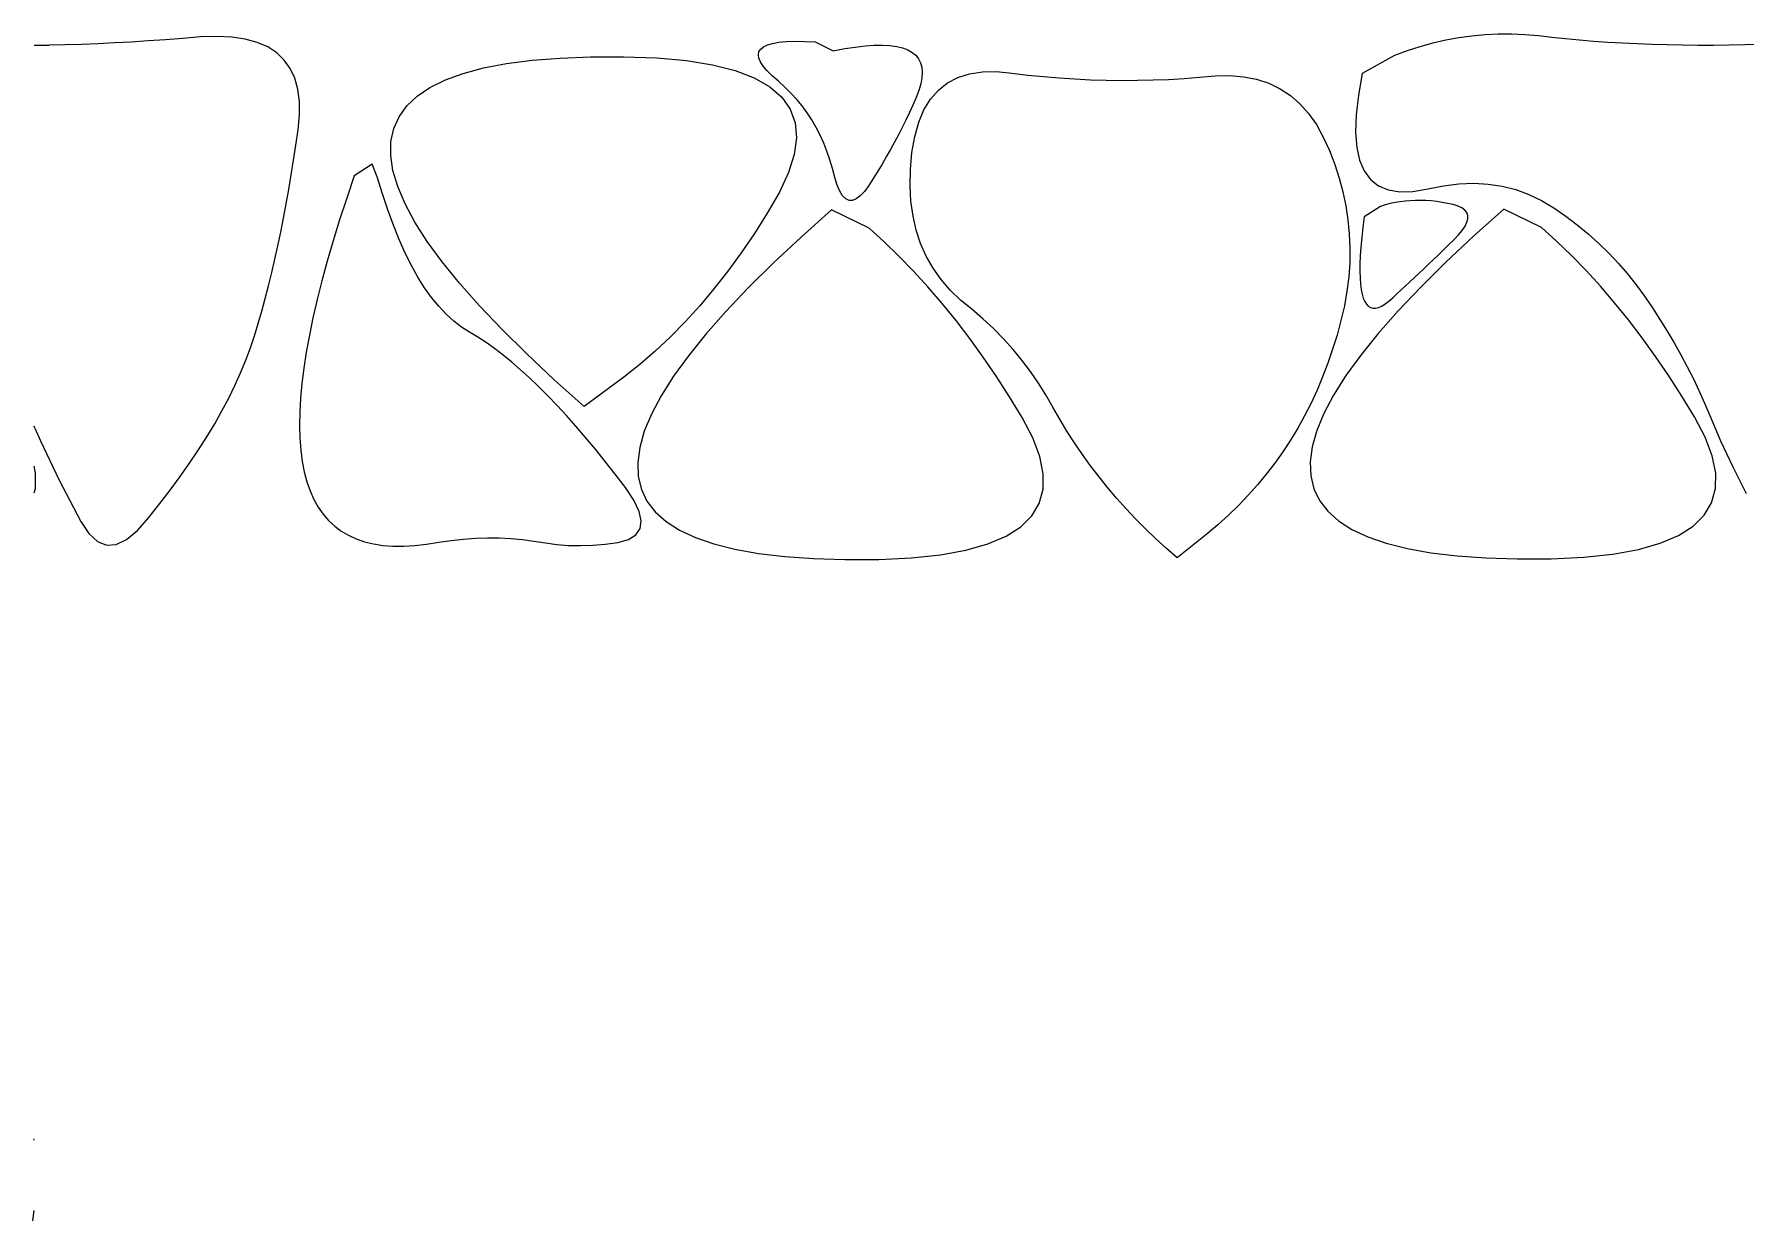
# Model space of a CAD drawing. Header units: metres. Extents: x -220 to 294, y -29 to 18.
# Drawn here: x 8.9658 to 9.4497, y -8.637 to -8.3014 of the extents above; entities that cross this region are included whole.
import ezdxf

# ---------------------------------------------------------------- set-up
doc = ezdxf.new("R2010")
doc.units = ezdxf.units.M
doc.header["$MEASUREMENT"] = 0
doc.layers.add('Tarama', color=7, linetype='Continuous')

msp = doc.modelspace()

# ---------------------------------------------------------------- linework, layer by layer
at = {"layer": 'Tarama', "color": 36, "linetype": 'Continuous', "lineweight": -3}
for points in [[(8.99804, -8.30334), (8.99323, -8.30364)], [(9.0029, -8.303), (8.99804, -8.30334)], [(9.00782, -8.30261), (9.0029, -8.303)], [(9.01277, -8.3022), (9.00782, -8.30261)], [(9.01742, -8.30204), (9.01277, -8.3022)], [(9.02165, -8.30225), (9.01742, -8.30204)], [(9.02546, -8.30283), (9.02165, -8.30225)], [(9.02884, -8.30376), (9.02546, -8.30283)], [(9.17632, -8.30372), (9.17841, -8.30353)], [(9.17841, -8.30353), (9.18081, -8.30344)], [(9.18081, -8.30344), (9.18353, -8.30347)], [(9.18353, -8.30347), (9.18657, -8.30361)], [(9.36486, -8.30314), (9.3612, -8.30397)], [(9.36854, -8.30247), (9.36486, -8.30314)], [(9.37224, -8.30196), (9.36854, -8.30247)], [(9.37596, -8.30162), (9.37224, -8.30196)], [(9.3797, -8.30145), (9.37596, -8.30162)], [(9.38346, -8.30144), (9.3797, -8.30145)], [(9.38724, -8.30159), (9.38346, -8.30144)], [(9.39104, -8.30191), (9.38724, -8.30159)], [(9.39487, -8.30235), (9.39104, -8.30191)], [(9.39874, -8.30276), (9.39487, -8.30235)], [(9.40267, -8.30313), (9.39874, -8.30276)], [(9.40666, -8.30346), (9.40267, -8.30313)], [(9.4107, -8.30375), (9.40666, -8.30346)], [(8.96579, -8.30457), (8.97001, -8.30453)], [(8.97454, -8.30444), (8.97001, -8.30453)], [(8.97913, -8.3043), (8.97454, -8.30444)], [(8.98378, -8.30412), (8.97913, -8.3043)], [(8.98847, -8.30391), (8.98378, -8.30412)], [(8.99323, -8.30364), (8.98847, -8.30391)], [(9.03181, -8.30505), (9.02884, -8.30376)], [(9.03436, -8.30671), (9.03181, -8.30505)], [(9.03648, -8.30873), (9.03436, -8.30671)], [(9.10653, -8.30881), (9.11444, -8.30817)], [(9.11444, -8.30817), (9.12306, -8.30783)], [(9.12306, -8.30783), (9.13239, -8.3078)], [(9.13239, -8.3078), (9.14177, -8.30812)], [(9.14177, -8.30812), (9.15016, -8.30887)], [(9.17052, -8.30723), (9.17069, -8.30637)], [(9.17066, -8.30821), (9.17052, -8.30723)], [(9.17113, -8.30929), (9.17066, -8.30821)], [(9.17069, -8.30637), (9.17118, -8.30562)], [(9.17118, -8.30562), (9.17198, -8.30498)], [(9.17198, -8.30498), (9.17311, -8.30445)], [(9.17311, -8.30445), (9.17456, -8.30403)], [(9.17456, -8.30403), (9.17632, -8.30372)], [(9.18657, -8.30361), (9.1917, -8.30614)], [(9.1917, -8.30614), (9.19492, -8.30552)], [(9.19492, -8.30552), (9.19792, -8.30506)], [(9.19792, -8.30506), (9.20071, -8.30474)], [(9.20071, -8.30474), (9.20327, -8.30456)], [(9.20327, -8.30456), (9.20561, -8.30453)], [(9.20561, -8.30453), (9.20773, -8.30465)], [(9.20773, -8.30465), (9.20962, -8.30491)], [(9.20962, -8.30491), (9.2113, -8.30531)], [(9.2113, -8.30531), (9.21276, -8.30586)], [(9.21276, -8.30586), (9.21399, -8.30656)], [(9.21399, -8.30656), (9.21501, -8.3074)], [(9.21501, -8.3074), (9.2158, -8.30838)], [(9.35033, -8.30746), (9.34127, -8.31253)], [(9.35394, -8.30614), (9.35033, -8.30746)], [(9.35756, -8.30497), (9.35394, -8.30614)], [(9.3612, -8.30397), (9.35756, -8.30497)], [(9.4148, -8.304), (9.4107, -8.30375)], [(9.41895, -8.3042), (9.4148, -8.304)], [(9.42316, -8.30436), (9.41895, -8.3042)], [(9.42742, -8.30448), (9.42316, -8.30436)], [(9.43173, -8.30455), (9.42742, -8.30448)], [(9.4361, -8.30459), (9.43173, -8.30455)], [(9.44053, -8.30458), (9.4361, -8.30459)], [(9.44501, -8.30453), (9.44053, -8.30458)], [(9.44954, -8.30444), (9.44501, -8.30453)], [(9.45413, -8.3043), (9.44954, -8.30444)], [(9.03819, -8.31111), (9.03648, -8.30873)], [(9.03947, -8.31386), (9.03819, -8.31111)], [(9.08202, -8.31438), (9.08708, -8.31253)], [(9.08708, -8.31253), (9.09285, -8.31099)], [(9.09285, -8.31099), (9.09933, -8.30975)], [(9.09933, -8.30975), (9.10653, -8.30881)], [(9.15016, -8.30887), (9.15755, -8.31007)], [(9.15755, -8.31007), (9.16394, -8.3117)], [(9.16394, -8.3117), (9.16933, -8.31378)], [(9.17192, -8.31049), (9.17113, -8.30929)], [(9.17302, -8.3118), (9.17192, -8.31049)], [(9.17445, -8.31322), (9.17302, -8.3118)], [(9.2158, -8.30838), (9.21638, -8.30951)], [(9.21638, -8.30951), (9.21673, -8.31079)], [(9.21673, -8.31079), (9.21686, -8.31221)], [(9.21686, -8.31221), (9.21677, -8.31377)], [(9.22691, -8.31365), (9.2302, -8.31261)], [(9.2302, -8.31261), (9.23385, -8.31206)], [(9.23385, -8.31206), (9.23786, -8.31202)], [(9.23786, -8.31202), (9.24222, -8.31245)], [(9.24222, -8.31245), (9.24668, -8.31298)], [(9.24668, -8.31298), (9.25113, -8.31343)], [(9.29962, -8.31323), (9.30379, -8.31315)], [(9.30379, -8.31315), (9.30771, -8.31347)], [(9.34127, -8.31253), (9.34015, -8.31869)], [(9.04033, -8.31696), (9.03947, -8.31386)], [(9.04077, -8.32043), (9.04033, -8.31696)], [(9.07405, -8.31897), (9.07768, -8.31652)], [(9.07768, -8.31652), (9.08202, -8.31438)], [(9.16933, -8.31378), (9.17373, -8.31629)], [(9.17373, -8.31629), (9.17712, -8.31924)], [(9.17619, -8.31475), (9.17445, -8.31322)], [(9.17801, -8.31637), (9.17619, -8.31475)], [(9.17973, -8.31808), (9.17801, -8.31637)], [(9.21593, -8.31734), (9.21517, -8.31934)], [(9.21646, -8.31548), (9.21593, -8.31734)], [(9.21677, -8.31377), (9.21646, -8.31548)], [(9.21919, -8.31978), (9.22141, -8.31724)], [(9.22141, -8.31724), (9.22398, -8.3152)], [(9.22398, -8.3152), (9.22691, -8.31365)], [(9.25113, -8.31343), (9.25558, -8.31379)], [(9.25558, -8.31379), (9.26001, -8.31409)], [(9.26001, -8.31409), (9.26444, -8.3143)], [(9.26444, -8.3143), (9.26887, -8.31444)], [(9.26887, -8.31444), (9.27328, -8.31449)], [(9.27328, -8.31449), (9.27769, -8.31447)], [(9.27769, -8.31447), (9.28209, -8.31438)], [(9.28209, -8.31438), (9.28649, -8.3142)], [(9.28649, -8.3142), (9.29088, -8.31395)], [(9.29088, -8.31395), (9.29526, -8.31361)], [(9.29526, -8.31361), (9.29962, -8.31323)], [(9.30771, -8.31347), (9.31139, -8.31419)], [(9.31139, -8.31419), (9.31481, -8.31532)], [(9.31481, -8.31532), (9.318, -8.31685)], [(9.318, -8.31685), (9.32094, -8.31878)], [(9.04079, -8.32426), (9.04077, -8.32043)], [(9.06892, -8.32477), (9.07113, -8.32172)], [(9.07113, -8.32172), (9.07405, -8.31897)], [(9.17712, -8.31924), (9.17951, -8.32263)], [(9.17951, -8.32263), (9.1809, -8.32646)], [(9.18135, -8.31986), (9.17973, -8.31808)], [(9.18287, -8.32172), (9.18135, -8.31986)], [(9.18429, -8.32366), (9.18287, -8.32172)], [(9.21423, -8.32146), (9.21324, -8.32358)], [(9.21517, -8.31934), (9.21423, -8.32146)], [(9.21584, -8.32635), (9.21734, -8.32281)], [(9.21734, -8.32281), (9.21919, -8.31978)], [(9.32094, -8.31878), (9.32363, -8.32111)], [(9.32363, -8.32111), (9.32608, -8.32385)], [(9.34015, -8.31869), (9.33951, -8.32423)], [(9.04039, -8.32845), (9.04079, -8.32426)], [(9.06742, -8.32812), (9.06892, -8.32477)], [(9.1809, -8.32646), (9.18129, -8.33072)], [(9.18562, -8.32568), (9.18429, -8.32366)], [(9.18684, -8.32778), (9.18562, -8.32568)], [(9.21222, -8.3257), (9.21117, -8.3278)], [(9.21324, -8.32358), (9.21222, -8.3257)], [(9.21471, -8.33038), (9.21584, -8.32635)], [(9.32608, -8.32385), (9.32828, -8.32699)], [(9.32828, -8.32699), (9.33023, -8.33054)], [(9.33951, -8.32423), (9.33935, -8.32914)], [(9.03977, -8.33277), (9.04039, -8.32845)], [(9.06657, -8.33573), (9.06664, -8.33178)], [(9.06664, -8.33178), (9.06742, -8.32812)], [(9.18129, -8.33072), (9.18068, -8.33543)], [(9.18796, -8.32996), (9.18684, -8.32778)], [(9.18898, -8.33221), (9.18796, -8.32996)], [(9.18991, -8.33455), (9.18898, -8.33221)], [(9.20898, -8.33198), (9.20785, -8.33405)], [(9.21009, -8.3299), (9.20898, -8.33198)], [(9.21117, -8.3278), (9.21009, -8.3299)], [(9.21393, -8.33491), (9.21471, -8.33038)], [(9.33023, -8.33054), (9.33195, -8.33437)], [(9.33935, -8.32914), (9.33968, -8.33343)], [(9.03846, -8.34123), (9.03913, -8.33703)], [(9.03913, -8.33703), (9.03977, -8.33277)], [(9.06721, -8.33999), (9.06657, -8.33573)], [(9.18068, -8.33543), (9.17907, -8.34057)], [(9.19073, -8.33696), (9.18991, -8.33455)], [(9.19145, -8.33946), (9.19073, -8.33696)], [(9.20668, -8.33611), (9.20549, -8.33816)], [(9.20785, -8.33405), (9.20668, -8.33611)], [(9.2135, -8.33969), (9.21393, -8.33491)], [(9.33195, -8.33437), (9.33345, -8.33824)], [(9.33968, -8.33343), (9.3405, -8.33709)], [(9.3405, -8.33709), (9.3418, -8.34012)], [(9.03776, -8.34537), (9.03846, -8.34123)], [(9.05628, -8.34146), (9.05413, -8.34779)], [(9.06132, -8.33821), (9.05628, -8.34146)], [(9.06278, -8.34173), (9.06132, -8.33821)], [(9.06423, -8.34657), (9.06278, -8.34173)], [(9.06856, -8.34455), (9.06721, -8.33999)], [(9.17907, -8.34057), (9.17646, -8.34615)], [(9.1921, -8.34197), (9.19145, -8.33946)], [(9.19278, -8.34411), (9.1921, -8.34197)], [(9.20301, -8.34223), (9.20174, -8.34424)], [(9.20426, -8.3402), (9.20301, -8.34223)], [(9.20549, -8.33816), (9.20426, -8.3402)], [(9.21341, -8.34428), (9.2135, -8.33969)], [(9.33345, -8.33824), (9.33472, -8.34213)], [(9.33472, -8.34213), (9.33577, -8.34604)], [(9.3418, -8.34012), (9.34359, -8.34253)], [(9.03703, -8.34944), (9.03776, -8.34537)], [(9.06574, -8.35115), (9.06423, -8.34657)], [(9.07063, -8.34941), (9.06856, -8.34455)], [(9.17646, -8.34615), (9.17302, -8.35205)], [(9.19353, -8.34583), (9.19278, -8.34411)], [(9.19434, -8.34712), (9.19353, -8.34583)], [(9.20049, -8.34592), (9.19932, -8.34719)], [(9.20174, -8.34424), (9.20049, -8.34592)], [(9.21366, -8.34867), (9.21341, -8.34428)], [(9.33577, -8.34604), (9.3366, -8.34999)], [(9.34359, -8.34253), (9.34586, -8.34431)], [(9.34586, -8.34431), (9.34862, -8.34547)], [(9.34862, -8.34547), (9.35186, -8.34601)], [(9.35186, -8.34601), (9.35559, -8.34591)], [(9.35559, -8.34591), (9.3598, -8.3452)], [(9.3598, -8.3452), (9.36424, -8.34428)], [(9.36424, -8.34428), (9.36856, -8.34374)], [(9.36856, -8.34374), (9.37276, -8.34359)], [(9.37276, -8.34359), (9.37684, -8.3438)], [(9.37684, -8.3438), (9.3808, -8.3444)], [(9.3808, -8.3444), (9.38464, -8.34538)], [(9.38464, -8.34538), (9.38836, -8.34674)], [(9.38836, -8.34674), (9.39196, -8.34847)], [(9.03627, -8.35345), (9.03703, -8.34944)], [(9.05413, -8.34779), (9.05214, -8.35392)], [(9.06732, -8.35547), (9.06574, -8.35115)], [(9.07341, -8.35457), (9.07063, -8.34941)], [(9.19115, -8.35114), (9.1826, -8.35879)], [(9.2018, -8.3563), (9.19115, -8.35114)], [(9.19522, -8.34798), (9.19434, -8.34712)], [(9.19615, -8.34842), (9.19522, -8.34798)], [(9.19714, -8.34844), (9.19615, -8.34842)], [(9.1982, -8.34802), (9.19714, -8.34844)], [(9.19932, -8.34719), (9.1982, -8.34802)], [(9.21424, -8.35286), (9.21366, -8.34867)], [(9.3366, -8.34999), (9.3372, -8.35395)], [(9.34639, -8.35013), (9.34179, -8.35305)], [(9.34775, -8.34972), (9.34639, -8.35013)], [(9.34913, -8.34936), (9.34775, -8.34972)], [(9.35053, -8.34906), (9.34913, -8.34936)], [(9.35195, -8.34882), (9.35053, -8.34906)], [(9.35338, -8.34864), (9.35195, -8.34882)], [(9.35482, -8.34852), (9.35338, -8.34864)], [(9.35628, -8.34845), (9.35482, -8.34852)], [(9.35776, -8.34844), (9.35628, -8.34845)], [(9.35925, -8.34849), (9.35776, -8.34844)], [(9.36076, -8.3486), (9.35925, -8.34849)], [(9.36229, -8.34877), (9.36076, -8.3486)], [(9.36383, -8.34899), (9.36229, -8.34877)], [(9.36539, -8.34927), (9.36383, -8.34899)], [(9.36695, -8.34962), (9.36539, -8.34927)], [(9.36832, -8.35004), (9.36695, -8.34962)], [(9.36942, -8.35057), (9.36832, -8.35004)], [(9.37025, -8.35119), (9.36942, -8.35057)], [(9.37081, -8.3519), (9.37025, -8.35119)], [(9.37109, -8.35271), (9.37081, -8.3519)], [(9.38127, -8.35095), (9.37271, -8.3586)], [(9.39192, -8.35611), (9.38127, -8.35095)], [(9.39196, -8.34847), (9.39544, -8.35058)], [(9.39544, -8.35058), (9.39879, -8.35292)], [(9.03548, -8.3574), (9.03627, -8.35345)], [(9.05214, -8.35392), (9.05031, -8.35986)], [(9.06896, -8.35953), (9.06732, -8.35547)], [(9.0769, -8.36003), (9.07341, -8.35457)], [(9.17302, -8.35205), (9.1694, -8.35776)], [(9.20607, -8.36014), (9.2018, -8.3563)], [(9.21515, -8.35685), (9.21424, -8.35286)], [(9.3372, -8.35395), (9.33759, -8.35794)], [(9.34141, -8.3561), (9.3411, -8.35896)], [(9.34179, -8.35305), (9.34141, -8.3561)], [(9.36953, -8.35692), (9.37033, -8.35572)], [(9.37033, -8.35572), (9.37085, -8.35462)], [(9.37085, -8.35462), (9.37111, -8.35362)], [(9.37111, -8.35362), (9.37109, -8.35271)], [(9.39618, -8.35995), (9.39192, -8.35611)], [(9.39879, -8.35292), (9.40202, -8.35537)], [(9.40202, -8.35537), (9.40512, -8.35793)], [(9.03381, -8.3651), (9.03466, -8.36128)], [(9.03466, -8.36128), (9.03548, -8.3574)], [(9.05031, -8.35986), (9.04864, -8.3656)], [(9.07066, -8.36332), (9.06896, -8.35953)], [(9.0811, -8.3658), (9.0769, -8.36003)], [(9.1694, -8.35776), (9.16569, -8.36324)], [(9.1826, -8.35879), (9.17477, -8.36612)], [(9.21027, -8.36419), (9.20607, -8.36014)], [(9.2164, -8.36064), (9.21515, -8.35685)], [(9.21799, -8.36424), (9.2164, -8.36064)], [(9.33759, -8.35794), (9.33775, -8.36195)], [(9.3411, -8.35896), (9.34086, -8.36162)], [(9.36419, -8.36243), (9.36564, -8.36103)], [(9.37271, -8.3586), (9.36489, -8.36593)], [(9.36564, -8.36103), (9.36712, -8.3596)], [(9.36712, -8.3596), (9.36846, -8.35821)], [(9.36846, -8.35821), (9.36953, -8.35692)], [(9.40038, -8.364), (9.39618, -8.35995)], [(9.40512, -8.35793), (9.40809, -8.3606)], [(9.40809, -8.3606), (9.41094, -8.36337)], [(9.03293, -8.36886), (9.03381, -8.3651)], [(9.04864, -8.3656), (9.04713, -8.37114)], [(9.07243, -8.36686), (9.07066, -8.36332)], [(9.08602, -8.37186), (9.0811, -8.3658)], [(9.16569, -8.36324), (9.16188, -8.36847)], [(9.17477, -8.36612), (9.16767, -8.37315)], [(9.2144, -8.36844), (9.21027, -8.36419)], [(9.21991, -8.36763), (9.21799, -8.36424)], [(9.3377, -8.36599), (9.33742, -8.37006)], [(9.33775, -8.36195), (9.3377, -8.36599)], [(9.3406, -8.36639), (9.34058, -8.36848)], [(9.3407, -8.3641), (9.3406, -8.36639)], [(9.34086, -8.36162), (9.3407, -8.3641)], [(9.36489, -8.36593), (9.35779, -8.37296)], [(9.35999, -8.36646), (9.36136, -8.36514)], [(9.36136, -8.36514), (9.36276, -8.3638)], [(9.36276, -8.3638), (9.36419, -8.36243)], [(9.40452, -8.36825), (9.40038, -8.364)], [(9.41094, -8.36337), (9.41366, -8.36625)], [(9.41366, -8.36625), (9.41625, -8.36923)], [(9.03202, -8.37256), (9.03293, -8.36886)], [(9.04713, -8.37114), (9.04578, -8.37648)], [(9.07427, -8.37013), (9.07243, -8.36686)], [(9.07616, -8.37314), (9.07427, -8.37013)], [(9.16188, -8.36847), (9.15797, -8.37347)], [(9.21847, -8.3729), (9.2144, -8.36844)], [(9.22217, -8.37082), (9.21991, -8.36763)], [(9.22476, -8.37381), (9.22217, -8.37082)], [(9.33742, -8.37006), (9.33691, -8.37415)], [(9.34058, -8.36848), (9.34063, -8.37038)], [(9.34063, -8.37038), (9.34075, -8.3721)], [(9.35474, -8.37144), (9.35601, -8.37024)], [(9.35601, -8.37024), (9.35731, -8.36901)], [(9.35731, -8.36901), (9.35863, -8.36775)], [(9.35863, -8.36775), (9.35999, -8.36646)], [(9.40859, -8.37271), (9.40452, -8.36825)], [(9.41625, -8.36923), (9.41871, -8.37232)], [(9.03108, -8.37619), (9.03202, -8.37256)], [(9.07812, -8.37588), (9.07616, -8.37314)], [(9.08014, -8.37837), (9.07812, -8.37588)], [(9.09164, -8.37823), (9.08602, -8.37186)], [(9.15797, -8.37347), (9.15397, -8.37822)], [(9.16767, -8.37315), (9.16129, -8.37987)], [(9.22247, -8.37756), (9.21847, -8.3729)], [(9.22769, -8.37661), (9.22476, -8.37381)], [(9.33691, -8.37415), (9.33619, -8.37826)], [(9.34075, -8.3721), (9.34094, -8.37362)], [(9.34094, -8.37362), (9.3412, -8.37495)], [(9.3412, -8.37495), (9.34153, -8.37608)], [(9.34153, -8.37608), (9.34194, -8.37703)], [(9.34878, -8.37695), (9.3499, -8.37599)], [(9.3499, -8.37599), (9.35107, -8.37489)], [(9.35107, -8.37489), (9.35227, -8.37377)], [(9.35779, -8.37296), (9.35141, -8.37968)], [(9.35227, -8.37377), (9.35349, -8.37262)], [(9.35349, -8.37262), (9.35474, -8.37144)], [(9.41259, -8.37737), (9.40859, -8.37271)], [(9.41871, -8.37232), (9.42105, -8.37552)], [(9.42105, -8.37552), (9.42328, -8.3788)], [(9.02911, -8.38327), (9.03011, -8.37976)], [(9.03011, -8.37976), (9.03108, -8.37619)], [(9.04578, -8.37648), (9.04459, -8.38163)], [(9.08223, -8.38059), (9.08014, -8.37837)], [(9.08438, -8.38255), (9.08223, -8.38059)], [(9.09798, -8.3849), (9.09164, -8.37823)], [(9.15397, -8.37822), (9.14986, -8.38274)], [(9.16129, -8.37987), (9.15564, -8.38629)], [(9.22641, -8.38243), (9.22247, -8.37756)], [(9.23089, -8.37924), (9.22769, -8.37661)], [(9.23402, -8.38193), (9.23089, -8.37924)], [(9.33619, -8.37826), (9.33524, -8.3824)], [(9.34194, -8.37703), (9.34241, -8.37779)], [(9.34241, -8.37779), (9.34296, -8.37835)], [(9.34296, -8.37835), (9.34358, -8.37873)], [(9.34358, -8.37873), (9.34427, -8.37891)], [(9.34427, -8.37891), (9.34503, -8.3789)], [(9.34503, -8.3789), (9.34586, -8.3787)], [(9.35141, -8.37968), (9.34576, -8.3861)], [(9.34586, -8.3787), (9.34676, -8.37831)], [(9.34676, -8.37831), (9.34774, -8.37772)], [(9.34774, -8.37772), (9.34878, -8.37695)], [(9.41653, -8.38224), (9.41259, -8.37737)], [(9.42328, -8.3788), (9.42542, -8.38209)], [(9.02807, -8.38672), (9.02911, -8.38327)], [(9.04459, -8.38163), (9.04357, -8.38658)], [(9.08659, -8.38425), (9.08438, -8.38255)], [(9.08887, -8.38568), (9.08659, -8.38425)], [(9.09119, -8.3871), (9.08887, -8.38568)], [(9.10504, -8.39187), (9.09798, -8.3849)], [(9.14986, -8.38274), (9.14566, -8.38701)], [(9.23028, -8.3875), (9.22641, -8.38243)], [(9.23699, -8.38471), (9.23402, -8.38193)], [(9.23982, -8.38759), (9.23699, -8.38471)], [(9.33524, -8.3824), (9.33412, -8.38651)], [(9.4204, -8.38731), (9.41653, -8.38224)], [(9.42542, -8.38209), (9.42748, -8.38541)], [(9.42748, -8.38541), (9.42945, -8.38875)], [(9.02561, -8.39367), (9.02692, -8.39018)], [(9.02692, -8.39018), (9.02807, -8.38672)], [(9.04357, -8.38658), (9.0427, -8.39133)], [(9.09355, -8.38865), (9.09119, -8.3871)], [(9.09594, -8.39036), (9.09355, -8.38865)], [(9.09836, -8.39221), (9.09594, -8.39036)], [(9.14566, -8.38701), (9.14136, -8.39105)], [(9.15564, -8.38629), (9.15072, -8.3924)], [(9.23408, -8.39278), (9.23028, -8.3875)], [(9.24251, -8.39057), (9.23982, -8.38759)], [(9.24504, -8.39364), (9.24251, -8.39057)], [(9.33288, -8.39054), (9.33152, -8.39448)], [(9.33412, -8.38651), (9.33288, -8.39054)], [(9.34576, -8.3861), (9.34083, -8.39221)], [(9.4242, -8.39259), (9.4204, -8.38731)], [(9.42945, -8.38875), (9.43134, -8.39212)], [(9.02415, -8.39719), (9.02561, -8.39367)], [(9.0427, -8.39133), (9.042, -8.39589)], [(9.10082, -8.39421), (9.09836, -8.39221)], [(9.10331, -8.39635), (9.10082, -8.39421)], [(9.1128, -8.39914), (9.10504, -8.39187)], [(9.13697, -8.39485), (9.13247, -8.39841)], [(9.14136, -8.39105), (9.13697, -8.39485)], [(9.15072, -8.3924), (9.14652, -8.39819)], [(9.23782, -8.39826), (9.23408, -8.39278)], [(9.24743, -8.39682), (9.24504, -8.39364)], [(9.33152, -8.39448), (9.33005, -8.39833)], [(9.34083, -8.39221), (9.33663, -8.398)], [(9.42794, -8.39808), (9.4242, -8.39259)], [(9.43134, -8.39212), (9.43314, -8.39551)], [(9.02254, -8.40075), (9.02415, -8.39719)], [(9.04145, -8.40025), (9.04107, -8.40441)], [(9.042, -8.39589), (9.04145, -8.40025)], [(9.10583, -8.39865), (9.10331, -8.39635)], [(9.10839, -8.40109), (9.10583, -8.39865)], [(9.12128, -8.40672), (9.1128, -8.39914)], [(9.13247, -8.39841), (9.12128, -8.40672)], [(9.14652, -8.39819), (9.14304, -8.40369)], [(9.24149, -8.40395), (9.23782, -8.39826)], [(9.24968, -8.40009), (9.24743, -8.39682)], [(9.25178, -8.40345), (9.24968, -8.40009)], [(9.33005, -8.39833), (9.32846, -8.40209)], [(9.33663, -8.398), (9.33316, -8.4035)], [(9.43161, -8.40376), (9.42794, -8.39808)], [(9.43314, -8.39551), (9.43486, -8.39892)], [(9.43486, -8.39892), (9.4365, -8.40235)], [(9.01887, -8.40796), (9.02078, -8.40434)], [(9.02078, -8.40434), (9.02254, -8.40075)], [(9.04107, -8.40441), (9.04085, -8.40837)], [(9.11098, -8.40368), (9.10839, -8.40109)], [(9.1136, -8.40641), (9.11098, -8.40368)], [(9.14304, -8.40369), (9.14029, -8.40887)], [(9.2451, -8.40985), (9.24149, -8.40395)], [(9.25374, -8.40691), (9.25178, -8.40345)], [(9.32846, -8.40209), (9.32676, -8.40575)], [(9.33316, -8.4035), (9.33041, -8.40868)], [(9.43521, -8.40966), (9.43161, -8.40376)], [(9.4365, -8.40235), (9.43805, -8.40581)], [(9.01681, -8.41162), (9.01887, -8.40796)], [(9.04085, -8.40837), (9.04079, -8.41214)], [(9.11626, -8.40929), (9.1136, -8.40641)], [(9.11895, -8.41232), (9.11626, -8.40929)], [(9.14029, -8.40887), (9.13827, -8.41375)], [(9.2481, -8.41559), (9.2451, -8.40985)], [(9.25571, -8.41035), (9.25374, -8.40691)], [(9.32494, -8.40933), (9.32301, -8.41282)], [(9.32676, -8.40575), (9.32494, -8.40933)], [(9.33041, -8.40868), (9.32838, -8.41356)], [(9.43822, -8.4154), (9.43521, -8.40966)], [(9.43805, -8.40581), (9.43951, -8.40929)], [(9.43951, -8.40929), (9.441, -8.41282)], [(8.966, -8.41282), (8.96579, -8.41231)], [(8.966, -8.41282), (8.96758, -8.4164)], [(9.0146, -8.4153), (9.01681, -8.41162)], [(9.04079, -8.41214), (9.04089, -8.41571)], [(9.12168, -8.41549), (9.11895, -8.41232)], [(9.13827, -8.41375), (9.13697, -8.41831)], [(9.25777, -8.41373), (9.25571, -8.41035)], [(9.25991, -8.41705), (9.25777, -8.41373)], [(9.32301, -8.41282), (9.32096, -8.41621)], [(9.32838, -8.41356), (9.32709, -8.41813)], [(9.441, -8.41282), (9.44258, -8.4164)], [(8.96758, -8.4164), (8.96925, -8.42005)], [(9.00972, -8.42277), (9.01224, -8.41902)], [(9.01224, -8.41902), (9.0146, -8.4153)], [(9.04089, -8.41571), (9.04115, -8.41908)], [(9.04115, -8.41908), (9.04157, -8.42226)], [(9.12443, -8.41881), (9.12168, -8.41549)], [(9.12722, -8.42228), (9.12443, -8.41881)], [(9.13697, -8.41831), (9.1364, -8.42258)], [(9.25009, -8.42088), (9.2481, -8.41559)], [(9.26214, -8.42031), (9.25991, -8.41705)], [(9.3188, -8.41952), (9.31653, -8.42274)], [(9.32096, -8.41621), (9.3188, -8.41952)], [(9.32709, -8.41813), (9.32651, -8.42239)], [(9.4402, -8.42069), (9.43822, -8.4154)], [(9.44258, -8.4164), (9.44425, -8.42005)], [(8.96617, -8.42555), (8.96579, -8.42363)], [(8.96925, -8.42005), (8.97101, -8.42376)], [(8.97101, -8.42376), (8.97287, -8.42754)], [(9.00706, -8.42655), (9.00972, -8.42277)], [(9.04157, -8.42226), (9.04215, -8.42523)], [(9.13005, -8.4259), (9.12722, -8.42228)], [(9.1364, -8.42258), (9.13655, -8.42653)], [(9.25105, -8.42574), (9.25009, -8.42088)], [(9.26445, -8.42351), (9.26214, -8.42031)], [(9.26684, -8.42665), (9.26445, -8.42351)], [(9.31653, -8.42274), (9.31413, -8.42587)], [(9.32651, -8.42239), (9.32667, -8.42634)], [(9.44117, -8.42555), (9.4402, -8.42069)], [(9.44425, -8.42005), (9.44601, -8.42376)], [(9.44601, -8.42376), (9.44787, -8.42754)], [(8.96611, -8.42996), (8.96617, -8.42555)], [(8.97287, -8.42754), (8.97481, -8.43137)], [(9.00425, -8.43036), (9.00706, -8.42655)], [(9.04215, -8.42523), (9.0429, -8.42802)], [(9.0429, -8.42802), (9.0438, -8.4306)], [(9.13291, -8.42966), (9.13005, -8.4259)], [(9.13655, -8.42653), (9.13743, -8.43018)], [(9.251, -8.43015), (9.25105, -8.42574)], [(9.26931, -8.42972), (9.26684, -8.42665)], [(9.31163, -8.4289), (9.30901, -8.43185)], [(9.31413, -8.42587), (9.31163, -8.4289)], [(9.32667, -8.42634), (9.32754, -8.42999)], [(9.44111, -8.42996), (9.44117, -8.42555)], [(9.44787, -8.42754), (9.44981, -8.43137)], [(8.96579, -8.43115), (8.96611, -8.42996)], [(8.97481, -8.43137), (8.97685, -8.43526)], [(9.00129, -8.43421), (9.00425, -8.43036)], [(9.0438, -8.4306), (9.04487, -8.43299)], [(9.04487, -8.43299), (9.04609, -8.43517)], [(9.13531, -8.43325), (9.13291, -8.42966)], [(9.13681, -8.43639), (9.13531, -8.43325)], [(9.13743, -8.43018), (9.13903, -8.43352)], [(9.13903, -8.43352), (9.14136, -8.43655)], [(9.24782, -8.43765), (9.24992, -8.43412)], [(9.24992, -8.43412), (9.251, -8.43015)], [(9.27187, -8.43274), (9.26931, -8.42972)], [(9.27451, -8.43569), (9.27187, -8.43274)], [(9.30901, -8.43185), (9.30627, -8.43471)], [(9.32754, -8.42999), (9.32915, -8.43333)], [(9.32915, -8.43333), (9.33148, -8.43636)], [(9.43793, -8.43746), (9.44003, -8.43393)], [(9.44003, -8.43393), (9.44111, -8.42996)], [(8.97685, -8.43526), (8.97898, -8.43922)], [(8.99496, -8.44179), (8.99817, -8.43809)], [(8.99817, -8.43809), (9.00129, -8.43421)], [(9.04609, -8.43517), (9.04748, -8.43717)], [(9.04748, -8.43717), (9.04903, -8.43896)], [(9.04903, -8.43896), (9.05074, -8.44056)], [(9.13741, -8.43906), (9.13681, -8.43639)], [(9.14136, -8.43655), (9.14441, -8.43927)], [(9.2447, -8.44073), (9.24782, -8.43765)], [(9.27723, -8.43859), (9.27451, -8.43569)], [(9.28004, -8.44142), (9.27723, -8.43859)], [(9.30342, -8.43747), (9.30045, -8.44015)], [(9.30627, -8.43471), (9.30342, -8.43747)], [(9.33148, -8.43636), (9.33453, -8.43908)], [(9.43481, -8.44054), (9.43793, -8.43746)], [(8.97898, -8.43922), (8.98123, -8.44268)], [(8.98123, -8.44268), (8.98365, -8.44492)], [(8.99189, -8.44439), (8.99496, -8.44179)], [(9.05074, -8.44056), (9.05261, -8.44196)], [(9.05261, -8.44196), (9.05464, -8.44316)], [(9.05464, -8.44316), (9.05683, -8.44417)], [(9.1338, -8.44434), (9.13591, -8.44304)], [(9.13591, -8.44304), (9.13711, -8.44128)], [(9.13711, -8.44128), (9.13741, -8.43906)], [(9.14441, -8.43927), (9.14819, -8.44169)], [(9.14819, -8.44169), (9.1527, -8.4438)], [(9.1527, -8.4438), (9.15793, -8.4456)], [(9.23539, -8.44557), (9.24056, -8.44337)], [(9.24056, -8.44337), (9.2447, -8.44073)], [(9.28292, -8.44419), (9.28004, -8.44142)], [(9.29737, -8.44274), (9.28895, -8.44955)], [(9.30045, -8.44015), (9.29737, -8.44274)], [(9.33453, -8.43908), (9.33831, -8.4415)], [(9.33831, -8.4415), (9.34281, -8.44361)], [(9.34281, -8.44361), (9.34804, -8.44541)], [(9.42551, -8.44538), (9.43067, -8.44318)], [(9.43067, -8.44318), (9.43481, -8.44054)], [(8.98365, -8.44492), (8.98623, -8.44596)], [(8.98623, -8.44596), (8.98898, -8.44578)], [(8.98898, -8.44578), (8.99189, -8.44439)], [(9.05683, -8.44417), (9.05918, -8.44498)], [(9.05918, -8.44498), (9.0617, -8.44559)], [(9.0617, -8.44559), (9.06437, -8.446)], [(9.06437, -8.446), (9.06721, -8.44622)], [(9.06721, -8.44622), (9.0702, -8.44624)], [(9.0702, -8.44624), (9.07336, -8.44606)], [(9.07336, -8.44606), (9.07668, -8.44569)], [(9.07668, -8.44569), (9.08015, -8.44513)], [(9.08015, -8.44513), (9.08364, -8.44461)], [(9.08364, -8.44461), (9.0871, -8.44423)], [(9.0871, -8.44423), (9.09052, -8.44398)], [(9.09052, -8.44398), (9.0939, -8.44387)], [(9.0939, -8.44387), (9.09725, -8.44389)], [(9.09725, -8.44389), (9.10056, -8.44405)], [(9.10056, -8.44405), (9.10384, -8.44434)], [(9.10384, -8.44434), (9.10708, -8.44477)], [(9.10708, -8.44477), (9.11029, -8.44532)], [(9.11029, -8.44532), (9.11355, -8.44575)], [(9.11355, -8.44575), (9.11687, -8.446)], [(9.11687, -8.446), (9.12025, -8.44607)], [(9.12025, -8.44607), (9.12371, -8.44596)], [(9.12371, -8.44596), (9.12722, -8.44567)], [(9.12722, -8.44567), (9.13079, -8.44518)], [(9.13079, -8.44518), (9.1338, -8.44434)], [(9.15793, -8.4456), (9.16388, -8.4471)], [(9.16388, -8.4471), (9.17056, -8.44828)], [(9.17056, -8.44828), (9.17797, -8.44916)], [(9.21378, -8.44952), (9.22201, -8.44865)], [(9.22201, -8.44865), (9.22921, -8.44733)], [(9.22921, -8.44733), (9.23539, -8.44557)], [(9.28589, -8.4469), (9.28292, -8.44419)], [(9.28895, -8.44955), (9.28589, -8.4469)], [(9.34804, -8.44541), (9.354, -8.44691)], [(9.354, -8.44691), (9.36068, -8.44809)], [(9.36068, -8.44809), (9.36809, -8.44897)], [(9.4039, -8.44934), (9.41212, -8.44846)], [(9.41212, -8.44846), (9.41933, -8.44714)], [(9.41933, -8.44714), (9.42551, -8.44538)], [(9.17797, -8.44916), (9.1861, -8.44974)], [(9.1861, -8.44974), (9.19496, -8.45)], [(9.19496, -8.45), (9.20453, -8.44996)], [(9.20453, -8.44996), (9.21378, -8.44952)], [(9.36809, -8.44897), (9.37622, -8.44955)], [(9.37622, -8.44955), (9.38508, -8.44981)], [(9.38508, -8.44981), (9.39465, -8.44977)], [(9.39465, -8.44977), (9.4039, -8.44934)], [(8.96579, -8.61424), (8.96568, -8.61386)], [(8.96535, -8.63703), (8.96579, -8.63411)]]:
    msp.add_lwpolyline(points, dxfattribs=at)

doc.saveas('drawing.dxf')
